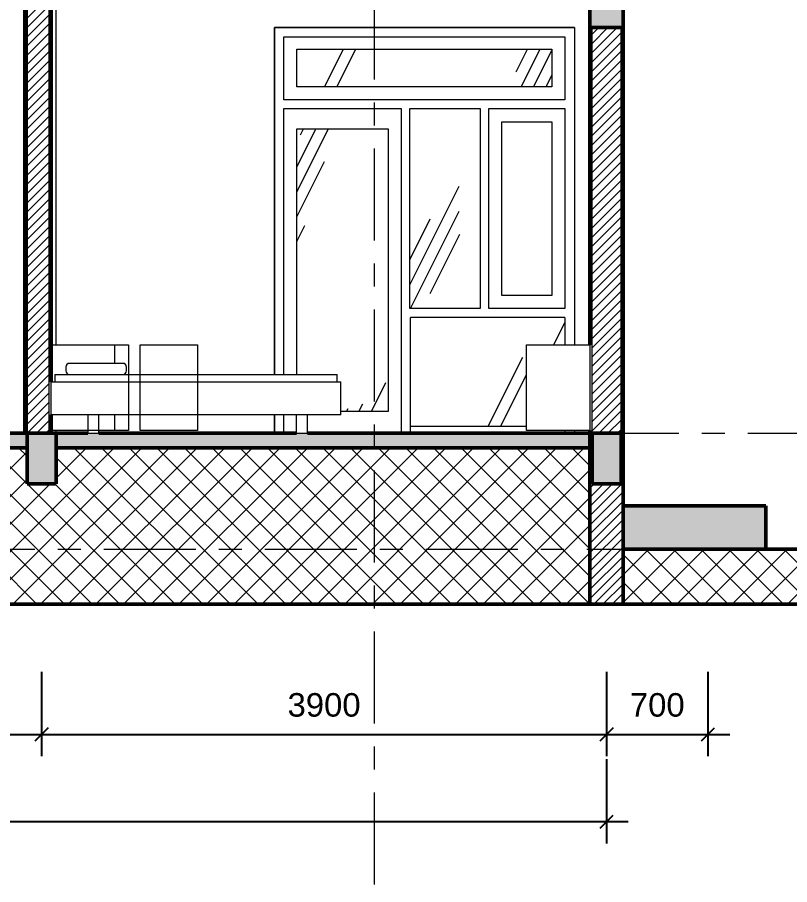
# Model space of a CAD drawing. Header units: millimetres. Extents: x 2164007 to 2324354, y -2513385 to -2308978.
# Drawn here: x 2309227 to 2314559, y -2503444 to -2497459 of the extents above; entities that cross this region are included whole.
import ezdxf

# ---------------------------------------------------------------- set-up
doc = ezdxf.new("R2010")
doc.units = ezdxf.units.MM
doc.linetypes.add('Grid Line', pattern=[22.224999999999994, 12.7, -3.174999999999999, 3.174999999999999, -3.174999999999999])
for name, color, linetype, lineweight in [('A-ANNO-DIMS', 211, 'Continuous', 9), ('A-DETL-GENF', 8, 'Continuous', 9), ('A-DETL-WIDE', 214, 'Continuous', 50), ('A-DOOR', 8, 'Continuous', 13), ('A-FLOR', 8, 'Continuous', 13), ('A-FLOR-PATT', 8, 'Continuous', 13), ('A-WALL', 113, 'Continuous', 20), ('A-WALL-PATT', 8, 'Continuous', 50), ('I-FURN', 8, 'Continuous', 9), ('S-COLS', 52, 'Continuous', 9), ('S-GRID', 8, 'Continuous', 9)]:
    doc.layers.add(name, color=color, linetype=linetype, lineweight=lineweight)
doc.styles.add('Arial_1', font='arial.ttf', dxfattribs={"height": 162.2829341317365})
doc.dimstyles.new('Dim_dai_ca_vu_1', dxfattribs={"dimscale": 304.8, "dimtxt": 165, "dimasz": 0.29296875, "dimexe": 0.4921259842519685, "dimexo": 0.0625, "dimgap": 0.3937007874015748, "dimtad": 1, "dimdec": 0, "dimzin": 0, "dimdsep": 46, "dimtxsty": 'Arial_1', "dimblk1": 'OBLIQUE', "dimblk2": 'OBLIQUE', "dimsah": 1, "dimcen": 0.09, "dimdle": 0.4921259842519685, "dimadec": 0, "dimazin": 0, "dimtfac": 1, "dimtdec": 4, "dimtix": 1, "dimtmove": 0, "dimatfit": 3, "dimfxl": 0.9842519685039368, "dimfxlon": 1, "dimtvp": 1, "dimtfill": 1, "dimtolj": 1, "dimtzin": 0, "dimarcsym": 2})
pattern_1 = [(45, (2305746.949367068, -2497704.085771641), (-31.81980515339464, 31.81980515339464), [])]
pattern_2 = [(0, (2305746.949367068, -2497704.085771641), (365.76, 91.44), [30.175, -244.145, 30.175, -244.145, -1463.04]), (0, (2305746.949367068, -2497704.085771641), (365.76, 91.44), [-548.64, 30.175, -518.465, 30.175, -244.145, -640.08]), (0, (2305746.949367068, -2497704.085771641), (365.76, 91.44), [-1371.6, 30.175, -152.705, 30.175, -427.025]), (120, (2305884.109367068, -2497658.365771641), (-262.069362922049, 271.0374516881963), [30.17499999999999, -244.1449999999999, 30.17499999999999, -1707.184999999999]), (120, (2305884.109367068, -2497658.365771641), (-262.069362922049, 271.0374516881963), [-304.4949999999998, -244.1449999999999, 30.17499999999999, -518.4649999999996, -914.3999999999995]), (120, (2305884.109367068, -2497658.365771641), (-262.069362922049, 271.0374516881963), [-1097.279999999999, 30.17499999999999, -244.1449999999999, 30.17499999999999, -609.9049999999995]), (120, (2305884.109367068, -2497658.365771641), (-262.069362922049, 271.0374516881963), [-1401.774999999999, -152.7049999999999, 30.17499999999999, -427.0249999999997]), (240, (2305929.829367068, -2497475.485771641), (-103.6906370779508, -362.4774516881963), [30.175, -244.145, 30.175, -1707.185]), (240, (2305929.829367068, -2497475.485771641), (-103.6906370779508, -362.4774516881963), [-304.495, -244.145, 30.175, -518.465, -914.4]), (240, (2305929.829367068, -2497475.485771641), (-103.6906370779508, -362.4774516881963), [-1097.28, 30.175, -244.145, 30.175, -609.905]), (240, (2305929.829367068, -2497475.485771641), (-103.6906370779508, -362.4774516881963), [-1401.775, -152.705, 30.175, -427.025])]
pattern_3 = [(63.435, (4651.846, 2739.3), (-920.0997168973379, 2760.290932305043), [1143, -685.8, 1143, -685.8, -1454.051]), (63.435, (4651.846, 2739.3), (-920.0997168973379, 2760.290932305043), [-3657.6, 457.2, -996.8510000000001]), (63.435, (4594.696, 2796.45), (-920.0997168973379, 2760.290932305043), [914.4, -1143, 685.8, -685.8, -1682.651]), (63.435, (4594.696, 2796.45), (-920.0997168973379, 2760.290932305043), [-3429, 800.1, -882.551]), (63.435, (4594.696, 2967.9), (-920.0997168973379, 2760.290932305043), [685.8, -1371.6, 457.2, -685.8, -1911.251]), (63.435, (4594.696, 2967.9), (-920.0997168973379, 2760.290932305043), [-3200.4, 1028.7, -882.551]), (63.435, (4766.146, 2796.45), (-920.0997168973379, 2760.290932305043), [685.8, -1371.6, 571.5, -2482.751]), (63.435, (4937.596, 2967.9), (-920.0997168973379, 2760.290932305043), [342.9, -1714.5, 228.6, -2825.651]), (63.435, (4651.846, 3253.65), (-920.0997168973379, 2760.290932305043), [228.6, -1714.5, 228.6, -914.4, -2025.551]), (63.435, (4651.846, 3253.65), (-920.0997168973379, 2760.290932305043), [-3086.1, 571.5, -1454.051]), (63.435, (5680.545999999999, 3082.2), (-920.0997168973379, 2760.290932305043), [1143, -1714.5, 1371.6, -905.4110000000001]), (63.435, (5680.545999999999, 2910.75), (-920.0997168973379, 2760.290932305043), [1600.2, -1143, 1714.5, -676.811]), (63.435, (5794.846, 2967.9), (-920.0997168973379, 2760.290932305043), [1828.8, -914.4, 1371.6, -996.8510000000001]), (63.435, (5966.295999999999, 3139.35), (-920.0997168973379, 2760.290932305043), [1143, -1600.2, 914.4, -1454.051]), (63.435, (5794.846, 3482.25), (-920.0997168973379, 2760.290932305043), [571.5, -2286, 685.8, -1568.351]), (63.435, (6137.746, 3310.8), (-920.0997168973379, 2760.290932305043), [457.2, -2286, 457.2, -1911.251])]

# ---------------------------------------------------------------- blocks, each defined once
blk = doc.blocks.new('Bed 1800X200 - Double 53_ x 74_-355935-mc c-cc')
at = {"layer": 'I-FURN'}
for p, q in [((8631.261166808323, 482.6000000000207), (8262.961166808336, 482.6000000000207)), ((8237.561166808326, 457.2000000000102), (8237.561166808326, 431.8000000000102)), ((8656.661166808322, 431.8), (8656.661166808322, 457.2000000000206)), ((8161.361166808332, 406.3999999999986), (8161.361166808332, 355.5999999999971)), ((8161.361166808324, 406.3999999999999), (8186.761166808282, 406.3999999999999)), ((8186.761166808282, 406.3999999999999), (10085.16116680823, 406.3999999999999)), ((10085.16116680823, 406.3999999999999), (10110.56116680824, 406.3999999999999)), ((10110.56116680824, 355.5999999999971), (10110.56116680824, 406.3999999999986)), ((8135.961166808307, 355.6), (10135.96116680824, 355.6)), ((8135.961166808307, 127), (8135.961166808307, 355.6)), ((10135.96116680824, 127), (10135.96116680824, 355.6)), ((10135.96116680824, 127), (8135.961166808307, 127)), ((8389.961166808305, 127.0000000000009), (8389.961166808305, 14.66549615179558)), ((8466.161166808304, 14.66549615179565), (8466.161166808304, 127.0000000000009)), ((9831.161166808486, 14.66549615178255), (9831.161166808488, 127.0000000000011)), ((9907.361166808485, 14.66549615178248), (9907.361166808487, 127.0000000000011)), ((8389.961166808305, 14.66549615179546), (8389.961166808305, 2.337893212356335e-11)), ((8389.961166808309, 1.732587406877428e-11), (8466.16116680831, 1.732587406877428e-11)), ((8466.161166808304, 2.338316207328717e-11), (8466.161166808304, 14.66549615179532)), ((9831.161166808486, -2.059985515501239e-12), (9831.161166808486, 14.6654961517821)), ((9907.361166808485, -2.059985515501239e-12), (9907.361166808485, 14.6654961517821)), ((9831.161166808493, -8.662937034387142e-12), (9907.361166808494, -8.662937034387142e-12))]:
    blk.add_line(p, q, dxfattribs=at)
for centre, radius, start, end in [((8262.961166808336, 457.2000000000102), 25.40000000001035, 89.99999999999962, 179.9999999999996), ((8631.261166808323, 457.2000000000206), 25.39999999999997, 359.9999999999995, 89.99999999999577), ((8262.961166808336, 431.8000000000103), 25.40000000001121, 179.9999999999976, 269.9999999999972), ((8631.261166808323, 431.7999999999999), 25.39999999999997, 269.9999999999996, 359.9999999999996)]:
    blk.add_arc(centre, radius, start, end, dxfattribs=at)
blk = doc.blocks.new('Furniture 6 - Furniture 3-1063142-mc c-cc')
at = {"layer": 'I-FURN'}
for p, q in [((8135.961166808299, 610.8383184704225), (8573.736106323642, 610.8383184704225)), ((8573.736106323642, 610.8383184704225), (8573.736106323642, 482.6000000000189)), ((8573.736106323642, 127.0000000000012), (8573.736106323642, 19.9999999991051)), ((8389.9611668083, 19.9999999991051), (8135.961166808299, 19.9999999991051)), ((8573.736106323642, 19.9999999991051), (8466.161166808306, 19.9999999991051))]:
    blk.add_line(p, q, dxfattribs=at)
blk = doc.blocks.new('Furniture 8 - Furniture 3-1063278-mc c-cc')
at = {"layer": 'I-FURN'}
for p, q in [((8135.9611668083, 610.8383184704225), (8670.961166808356, 610.8383184704225)), ((8135.9611668083, 19.9999999991051), (8135.9611668083, 610.8383184704225)), ((8670.961166808356, 610.8383184704225), (8670.961166808356, 19.9999999991051)), ((8670.961166808356, 19.9999999991051), (8135.9611668083, 19.9999999991051))]:
    blk.add_line(p, q, dxfattribs=at)
blk = doc.blocks.new('Furniture 9 - Furniture 3-1063329-mc c-cc')
at = {"layer": 'I-FURN'}
for p, q in [((8749.24618090292, 610.8383184704217), (8749.24618090292, 19.99999999909884)), ((8750.7044060833, 610.8383184704225), (8949.246180902908, 610.8383184704225)), ((8949.24618090291, 610.8383184704225), (9147.78795572252, 610.8383184704225)), ((9149.246180902923, 19.99999999909884), (9149.246180902923, 610.8383184704217)), ((8949.246180902908, 19.99999999910506), (8750.7044060833, 19.99999999910506)), ((9147.78795572252, 19.99999999910506), (8949.246180902912, 19.99999999910506))]:
    blk.add_line(p, q, dxfattribs=at)
blk = doc.blocks.new('Furniture 25 - Furniture 3-1084910-mc c-cc')
at = {"layer": 'I-FURN'}
for p, q in [((11418.18622729296, 610.8383184704225), (11855.96116680831, 610.8383184704225)), ((11418.18622729296, 19.9999999991051), (11418.18622729296, 610.8383184704225)), ((11855.96116680831, 610.8383184704225), (11855.96116680831, 19.9999999991051)), ((11855.96116680831, 19.9999999991051), (11418.18622729296, 19.9999999991051))]:
    blk.add_line(p, q, dxfattribs=at)
blk = doc.blocks.new('Cua di la  DS 940X2800 - DS1-1132187-mc c-cc')
at = {"layer": 'A-DOOR', "lineweight": 9}
h = blk.add_hatch(dxfattribs=at)
h.set_pattern_fill('FP_2', color=256, style=0, pattern_type=2)
h.set_pattern_definition(pattern_3)
h.paths.add_polyline_path([(11319.77695628196, 2389.999999999985), (11593.46116680829, 2389.999999999985), (11593.46116680829, 2649.999999999982), (9833.461166808285, 2649.999999999982), (9833.461166808285, 2389.999999999985), (10946.93780778106, 2389.999999999985)], flags=0)
h = blk.add_hatch(dxfattribs=at)
h.set_pattern_fill('FP_2', color=256, style=0, pattern_type=2)
h.set_pattern_definition(pattern_3)
h.paths.add_polyline_path([(10946.93780778106, 859.999999999982), (11098.46116680828, 859.999999999982), (11098.46116680828, 2239.999999999985), (10613.46116680829, 2239.999999999985), (10613.46116680829, 859.999999999982), (10618.46116680829, 859.999999999982)], flags=0)
h = blk.add_hatch(dxfattribs=at)
h.set_pattern_fill('FP_2', color=256, style=0, pattern_type=2)
h.set_pattern_definition(pattern_3)
h.paths.add_polyline_path([(10135.96116680825, 149.9999999999962), (10463.46116680829, 149.9999999999962), (10463.46116680829, 2099.999999999982), (9833.461166808285, 2099.999999999982), (9833.461166808285, 406.3999999999986), (10110.56116680823, 406.3999999999986), (10110.56116680823, 355.5999999999971), (10135.96116680825, 355.5999999999971)], flags=0)
h = blk.add_hatch(dxfattribs=at)
h.set_pattern_fill('FP_2', color=256, style=0, pattern_type=2)
h.set_pattern_definition(pattern_3)
h.paths.add_polyline_path([(10680.96116680831, 49.99999999997564), (11418.18622729298, 49.99999999997564), (11418.18622729298, 610.8383184704217), (11683.46116680829, 610.8383184704217), (11683.46116680829, 799.9999999999957), (10618.46116680829, 799.9999999999957), (10618.46116680829, 49.99999999997564)], flags=0)
at = {"layer": 'A-DOOR'}
for p, q in [((11748.46116680828, 2799.999999999984), (9678.461166808276, 2799.999999999984)), ((9678.461166808276, 2799.999999999984), (9678.461166808276, 406.4000000000005)), ((11748.46116680828, 2799.999999999983), (11748.46116680828, 610.8383184704246)), ((9743.461166808276, 2299.999999999984), (9743.461166808276, 2734.999999999984)), ((9743.461166808276, 2734.999999999984), (11683.46116680828, 2734.999999999984)), ((11683.46116680828, 2734.999999999983), (11683.46116680828, 2299.999999999984)), ((9833.461166808276, 2649.999999999983), (11593.46116680827, 2649.999999999983)), ((9833.461166808276, 2389.999999999984), (9833.461166808276, 2649.999999999983)), ((11593.46116680827, 2649.999999999983), (11593.46116680827, 2389.999999999984)), ((11593.46116680827, 2389.999999999984), (9833.461166808276, 2389.999999999984)), ((11683.46116680828, 2299.999999999984), (9743.461166808276, 2299.999999999984)), ((9743.461166808276, 2239.999999999984), (10553.46116680828, 2239.999999999984)), ((9743.461166808276, 406.4000000000003), (9743.461166808276, 2239.999999999984)), ((10553.46116680828, 2239.999999999984), (10553.46116680828, 0)), ((10613.46116680827, 2239.999999999984), (11098.46116680827, 2239.999999999984)), ((10613.46116680827, 859.9999999999842), (10613.46116680827, 2239.999999999984)), ((11098.46116680827, 2239.999999999985), (11098.46116680827, 859.9999999999842)), ((11158.46116680827, 2239.999999999984), (11683.46116680828, 2239.999999999984)), ((11158.46116680827, 859.9999999999842), (11158.46116680827, 2239.999999999984)), ((11683.46116680828, 2239.999999999984), (11683.46116680828, 859.9999999999842)), ((9833.461166808276, 2099.999999999984), (10463.46116680828, 2099.999999999984)), ((9833.461166808276, 406.4000000000013), (9833.461166808276, 2099.999999999984)), ((10463.46116680828, 2099.999999999984), (10463.46116680828, 150)), ((11248.46116680827, 2149.999999999979), (11593.46116680827, 2149.999999999979)), ((11248.46116680827, 949.9999999999819), (11248.46116680827, 2149.999999999979)), ((11593.46116680827, 2149.999999999979), (11593.46116680827, 949.9999999999819)), ((11593.46116680827, 949.9999999999819), (11248.46116680827, 949.9999999999819)), ((11098.46116680827, 859.9999999999842), (10613.46116680827, 859.9999999999842)), ((11683.46116680828, 859.9999999999842), (11158.46116680827, 859.9999999999842)), ((11683.46116680828, 799.9999999999851), (10618.46116680828, 799.9999999999992)), ((10618.46116680828, 0), (10618.46116680828, 800)), ((11683.46116680828, 799.9999999999853), (11683.46116680828, 610.8383184704245)), ((9678.461166808276, 127.0000000000004), (9678.461166808276, 0)), ((9743.461166808276, 0), (9743.461166808276, 127.0000000000001)), ((10463.46116680828, 150), (10135.96116680824, 150)), ((10618.46116680828, 49.99999999997997), (11418.18622729297, 49.99999999997998)), ((11683.46116680828, 19.99999999910344), (11683.46116680828, 0)), ((11748.46116680828, 19.99999999910371), (11748.46116680828, 0))]:
    blk.add_line(p, q, dxfattribs=at)
blk = doc.blocks.new('_Oblique')
at = {"color": 0, "linetype": 'ByBlock', "lineweight": -2}
blk.add_line((-0.5, -0.5), (0.5, 0.5), dxfattribs=at)
blk = doc.blocks.new('*D714')
at = {"layer": 'A-ANNO-DIMS', "color": 0, "lineweight": -2}
for p, q in [((2304994.664533868, -2501976.445238701), (2304994.664533868, -2502557.395238701)), ((2309394.664533876, -2501976.445238701), (2309394.664533876, -2502557.395238701)), ((2304844.664533868, -2502407.395238701), (2309544.664533876, -2502407.395238701))]:
    blk.add_line(p, q, dxfattribs=at)
at = {"layer": 'Defpoints', "color": 0}
for p in [(2304994.664533868, -2501957.395238701), (2309394.664533876, -2501957.395238701), (2309394.664533876, -2502407.395238701)]:
    blk.add_point(p, dxfattribs=at)
at = {"layer": 'A-ANNO-DIMS', "color": 0, "lineweight": -2, "xscale": 89.296875, "yscale": 89.296875, "zscale": 89.296875, "rotation": 180}
blk.add_blockref('_Oblique', (2304994.664533868, -2502407.395238701), dxfattribs=at)
at = {"layer": 'A-ANNO-DIMS', "color": 0, "lineweight": -2, "xscale": 89.296875, "yscale": 89.296875, "zscale": 89.296875}
blk.add_blockref('_Oblique', (2309394.664533876, -2502407.395238701), dxfattribs=at)
at = {"layer": 'A-ANNO-DIMS', "color": 0, "insert": (2307194.664533872, -2502204.537956165), "char_height": 162.2829341317365, "attachment_point": 5, "style": 'Arial_1', "bg_fill": 3, "box_fill_scale": 1.1, "bg_fill_color": 256, "bg_fill_true_color": 13158600, "bg_fill_transparency": 13757032}
blk.add_mtext('\\A1;4400', dxfattribs=at)
blk = doc.blocks.new('*D715')
at = {"layer": 'A-ANNO-DIMS', "color": 0, "lineweight": -2}
for p, q in [((2309394.664533876, -2501976.445238701), (2309394.664533876, -2502557.395238701)), ((2313294.664533876, -2501976.445238701), (2313294.664533876, -2502557.395238701)), ((2309244.664533876, -2502407.395238701), (2313444.664533876, -2502407.395238701))]:
    blk.add_line(p, q, dxfattribs=at)
at = {"layer": 'Defpoints', "color": 0}
for p in [(2309394.664533876, -2501957.395238701), (2313294.664533876, -2501957.395238701), (2313294.664533876, -2502407.395238701)]:
    blk.add_point(p, dxfattribs=at)
at = {"layer": 'A-ANNO-DIMS', "color": 0, "lineweight": -2, "xscale": 89.296875, "yscale": 89.296875, "zscale": 89.296875, "rotation": 180}
blk.add_blockref('_Oblique', (2309394.664533876, -2502407.395238701), dxfattribs=at)
at = {"layer": 'A-ANNO-DIMS', "color": 0, "lineweight": -2, "xscale": 89.296875, "yscale": 89.296875, "zscale": 89.296875}
blk.add_blockref('_Oblique', (2313294.664533876, -2502407.395238701), dxfattribs=at)
at = {"layer": 'A-ANNO-DIMS', "color": 0, "insert": (2311344.664533876, -2502204.482607279), "char_height": 162.2829341317365, "attachment_point": 5, "style": 'Arial_1', "bg_fill": 3, "box_fill_scale": 1.1, "bg_fill_color": 256, "bg_fill_true_color": 13158600, "bg_fill_transparency": 2}
blk.add_mtext('\\A1;3900', dxfattribs=at)
blk = doc.blocks.new('*D716')
at = {"layer": 'A-ANNO-DIMS', "color": 0, "lineweight": -2}
for p, q in [((2313294.664533876, -2501976.445238701), (2313294.664533876, -2502557.395238701)), ((2313994.664533876, -2501976.445238701), (2313994.664533876, -2502557.395238701)), ((2313144.664533876, -2502407.395238701), (2314144.664533876, -2502407.395238701))]:
    blk.add_line(p, q, dxfattribs=at)
at = {"layer": 'Defpoints', "color": 0}
for p in [(2313294.664533876, -2501957.395238701), (2313994.664533876, -2501957.395238701), (2313994.664533876, -2502407.395238701)]:
    blk.add_point(p, dxfattribs=at)
at = {"layer": 'A-ANNO-DIMS', "color": 0, "lineweight": -2, "xscale": 89.296875, "yscale": 89.296875, "zscale": 89.296875, "rotation": 180}
blk.add_blockref('_Oblique', (2313294.664533876, -2502407.395238701), dxfattribs=at)
at = {"layer": 'A-ANNO-DIMS', "color": 0, "lineweight": -2, "xscale": 89.296875, "yscale": 89.296875, "zscale": 89.296875}
blk.add_blockref('_Oblique', (2313994.664533876, -2502407.395238701), dxfattribs=at)
at = {"layer": 'A-ANNO-DIMS', "color": 0, "insert": (2313644.664533876, -2502204.537956165), "char_height": 162.2829341317365, "attachment_point": 5, "style": 'Arial_1', "bg_fill": 3, "box_fill_scale": 1.1, "bg_fill_color": 256, "bg_fill_true_color": 13158600, "bg_fill_transparency": 16720196}
blk.add_mtext('\\A1;700', dxfattribs=at)
blk = doc.blocks.new('*D717')
at = {"layer": 'A-ANNO-DIMS', "color": 0, "lineweight": -2}
for p, q in [((2297194.664533876, -2502578.275481165), (2297194.664533876, -2503159.225481166)), ((2313294.664533876, -2502578.275481165), (2313294.664533876, -2503159.225481166)), ((2297044.664533876, -2503009.225481166), (2313444.664533876, -2503009.225481166))]:
    blk.add_line(p, q, dxfattribs=at)
at = {"layer": 'Defpoints', "color": 0}
for p in [(2297194.664533876, -2502559.225481166), (2313294.664533876, -2502559.225481166), (2313294.664533876, -2503009.225481166)]:
    blk.add_point(p, dxfattribs=at)
at = {"layer": 'A-ANNO-DIMS', "color": 0, "lineweight": -2, "xscale": 89.296875, "yscale": 89.296875, "zscale": 89.296875, "rotation": 180}
blk.add_blockref('_Oblique', (2297194.664533876, -2503009.225481166), dxfattribs=at)
at = {"layer": 'A-ANNO-DIMS', "color": 0, "lineweight": -2, "xscale": 89.296875, "yscale": 89.296875, "zscale": 89.296875}
blk.add_blockref('_Oblique', (2313294.664533876, -2503009.225481166), dxfattribs=at)
at = {"layer": 'A-ANNO-DIMS', "color": 0, "insert": (2305244.664533876, -2502806.368198629), "char_height": 162.2829341317365, "attachment_point": 5, "style": 'Arial_1', "bg_fill": 3, "box_fill_scale": 1.1, "bg_fill_color": 256, "bg_fill_true_color": 13158600, "bg_fill_transparency": 16720196}
blk.add_mtext('\\A1;16100', dxfattribs=at)

msp = doc.modelspace()

# ---------------------------------------------------------------- hatches: boundary and pattern name
at = {"layer": 'A-DETL-GENF'}
for points in [[(2313409.664533876, -2497529.085771641), (2313409.664533876, -2497388.77712027), (2313179.664533876, -2497388.77712027), (2313179.664533876, -2497529.085771641)], [(2309494.664533876, -2500679.085771641), (2309494.664533876, -2500329.085771641), (2309294.664533876, -2500329.085771641), (2309294.664533876, -2500679.085771641)], [(2313394.664533876, -2500679.085771641), (2313394.664533876, -2500329.085771641), (2313194.664533876, -2500329.085771641), (2313194.664533876, -2500679.085771641)]]:
    msp.add_hatch(color=7, dxfattribs=at).paths.add_polyline_path(points, flags=0)
h = msp.add_hatch(dxfattribs=at)
h.set_pattern_fill('FP_5', style=0, pattern_type=2)
h.set_pattern_definition([(45, (2305746.949367068, -2497704.085771641), (-95.4594154601839, 95.45941546018392), []), (135, (2305746.949367068, -2497704.085771641), (-95.45941546018392, -95.4594154601839), [])])
h.paths.add_polyline_path([(2315854.664533876, -2501509.085771641), (2315854.664533876, -2501129.085771641), (2313409.664533876, -2501129.085771641), (2313409.664533876, -2501509.085771641), (2313811.158176925, -2501509.085771641)], flags=0)
h.paths.add_polyline_path([(2313179.664533876, -2501509.085771641), (2313179.664533876, -2500429.085771641), (2309494.664533876, -2500429.085771641), (2309494.664533876, -2500679.085771641), (2309294.664533876, -2500679.085771641), (2309294.664533876, -2500429.085771641), (2305129.664533868, -2500429.085771641), (2305129.664533868, -2500679.085771641), (2304929.664533868, -2500679.085771641), (2304929.664533868, -2500429.085771641), (2302069.664533876, -2500429.085771641), (2302069.664533876, -2500679.085771641), (2301869.664533876, -2500679.085771641), (2301869.664533876, -2500429.085771641), (2300294.664533876, -2500429.085771641), (2300294.664533876, -2500679.085771641), (2300094.664533876, -2500679.085771641), (2300094.664533876, -2500429.085771641), (2297309.664533876, -2500429.085771641), (2297309.664533876, -2501509.085771641), (2312270.641174849, -2501509.085771641)], flags=0)
h.paths.add_polyline_path([(2297079.664533876, -2501509.085771641), (2297079.664533876, -2501129.085771641), (2294394.664533876, -2501129.085771641), (2294394.664533876, -2501509.085771641), (2295324.954152018, -2501509.085771641)], flags=0)
h = msp.add_hatch(dxfattribs=at)
h.set_pattern_fill('FP_1', style=0, pattern_type=2)
h.set_pattern_definition(pattern_1)
h.paths.add_polyline_path([(2313394.664533876, -2501509.085771641), (2313409.664533876, -2501509.085771641), (2313409.664533876, -2500429.085771641), (2313394.664533876, -2500429.085771641), (2313394.664533876, -2500679.085771641), (2313194.664533876, -2500679.085771641), (2313194.664533876, -2500429.085771641), (2313179.664533876, -2500429.085771641), (2313179.664533876, -2501509.085771641), (2313194.664533876, -2501509.085771641)], flags=0)
at = {"layer": 'A-FLOR-PATT', "lineweight": 9}
h = msp.add_hatch(dxfattribs=at)
h.set_pattern_fill('FP_4', color=256, style=0, pattern_type=2)
h.set_pattern_definition(pattern_2)
h.paths.add_polyline_path([(2304675.664533868, -2500429.085771641), (2304929.664533868, -2500429.085771641), (2304929.664533868, -2500329.085771641), (2302069.664533876, -2500329.085771641), (2302069.664533876, -2500429.085771641), (2304599.464533868, -2500429.085771641)], flags=0)
h.paths.add_polyline_path([(2297309.664533876, -2500429.085771641), (2300094.664533876, -2500429.085771641), (2300094.664533876, -2500329.085771641), (2297294.664533876, -2500329.085771641), (2297294.664533876, -2500429.085771641)], flags=0)
h.paths.add_polyline_path([(2313194.664533876, -2500429.085771641), (2313194.664533876, -2500329.085771641), (2309494.664533876, -2500329.085771641), (2309494.664533876, -2500429.085771641), (2313179.664533876, -2500429.085771641)], flags=0)
h.paths.add_polyline_path([(2300294.664533876, -2500429.085771641), (2301869.664533876, -2500429.085771641), (2301869.664533876, -2500329.085771641), (2300294.664533876, -2500329.085771641)], flags=0)
h.paths.add_polyline_path([(2309294.664533876, -2500429.085771641), (2309294.664533876, -2500329.085771641), (2305129.664533868, -2500329.085771641), (2305129.664533868, -2500429.085771641), (2309189.607170698, -2500429.085771641)], flags=0)
h = msp.add_hatch(dxfattribs=at)
h.set_pattern_fill('FP_4', color=256, style=0, pattern_type=2)
h.set_pattern_definition(pattern_2)
h.paths.add_polyline_path([(2295948.969011256, -2501129.085771641), (2297079.664533876, -2501129.085771641), (2297079.664533876, -2500829.085771641), (2295948.969011256, -2500829.085771641), (2295948.969011256, -2501101.204170207)], flags=0)
h.paths.add_polyline_path([(2314394.664533701, -2501129.085771641), (2314394.664533701, -2500829.085771641), (2313409.664533876, -2500829.085771641), (2313409.664533876, -2501129.085771641), (2313811.158176925, -2501129.085771641)], flags=0)
at = {"layer": 'A-WALL-PATT', "lineweight": 9}
h = msp.add_hatch(dxfattribs=at)
h.set_pattern_fill('FP_1', color=256, style=0, pattern_type=2)
h.set_pattern_definition(pattern_1)
h.paths.add_polyline_path([(2309444.664533876, -2500329.085771641), (2309444.664533876, -2497079.085771641), (2309294.664533876, -2497079.085771641), (2309294.664533876, -2500329.085771641)], flags=0)
h = msp.add_hatch(dxfattribs=at)
h.set_pattern_fill('FP_1', color=256, style=0, pattern_type=2)
h.set_pattern_definition(pattern_1)
h.paths.add_polyline_path([(2313194.664533876, -2500329.085771641), (2313394.664533876, -2500329.085771641), (2313394.664533876, -2497529.085771641), (2313194.664533876, -2497529.085771641), (2313194.664533876, -2499901.759776557)], flags=0)
h.paths.add_polyline_path([(2313194.664533876, -2497388.77712027), (2313394.664533876, -2497388.77712027), (2313394.664533876, -2497079.085771641), (2313194.664533876, -2497079.085771641)], flags=0)
h = msp.add_hatch(dxfattribs=at)
h.set_pattern_fill('FP_3', color=256, style=0, pattern_type=2)
h.set_pattern_definition([(45, (2305746.949367068, -2497704.085771641), (-190.7936730200978, 190.7936730200978), [])])
h.paths.add_polyline_path([(2313409.664533876, -2500429.085771641), (2313409.664533876, -2500329.085771641), (2313394.664533876, -2500329.085771641), (2313394.664533876, -2500429.085771641)], flags=0)

# ---------------------------------------------------------------- linework, layer by layer
at = {"layer": 'A-DETL-WIDE'}
for p, q in [((2313179.664533876, -2497388.77712027), (2313179.664533876, -2497529.085771641)), ((2313409.664533876, -2497529.085771641), (2313409.664533876, -2497388.77712027)), ((2313179.664533876, -2497529.085771641), (2313409.664533876, -2497529.085771641)), ((2309294.664533876, -2500329.085771641), (2309294.664533876, -2500679.085771641)), ((2309494.664533876, -2500329.085771641), (2309294.664533876, -2500329.085771641)), ((2309494.664533876, -2500679.085771641), (2309494.664533876, -2500329.085771641)), ((2313194.664533876, -2500329.085771641), (2313194.664533876, -2500679.085771641)), ((2313394.664533876, -2500329.085771641), (2313194.664533876, -2500329.085771641)), ((2313394.664533876, -2500679.085771641), (2313394.664533876, -2500329.085771641)), ((2309294.664533876, -2500429.085771641), (2305129.664533868, -2500429.085771641)), ((2313179.664533876, -2500429.085771641), (2309494.664533876, -2500429.085771641)), ((2313179.664533876, -2500429.085771641), (2313179.664533876, -2501509.085771641)), ((2313194.664533876, -2500429.085771641), (2313179.664533876, -2500429.085771641)), ((2313409.664533876, -2500429.085771641), (2313394.664533876, -2500429.085771641)), ((2313409.664533876, -2501509.085771641), (2313409.664533876, -2500429.085771641)), ((2309294.664533876, -2500679.085771641), (2309494.664533876, -2500679.085771641)), ((2313194.664533876, -2500679.085771641), (2313394.664533876, -2500679.085771641)), ((2315854.664533876, -2501129.085771641), (2313409.664533876, -2501129.085771641)), ((2297309.664533876, -2501509.085771641), (2313179.664533876, -2501509.085771641)), ((2313179.664533876, -2501509.085771641), (2313409.664533876, -2501509.085771641)), ((2313409.664533876, -2501509.085771641), (2315854.664533876, -2501509.085771641))]:
    msp.add_line(p, q, dxfattribs=at)
at = {"layer": 'A-FLOR', "lineweight": 50}
for p, q in [((2309294.664533876, -2500329.085771641), (2305709.664533868, -2500329.085771641)), ((2309713.664533876, -2500329.085771641), (2309494.664533876, -2500329.085771641)), ((2311154.864533877, -2500329.085771641), (2309789.864533876, -2500329.085771641)), ((2313194.664533876, -2500329.085771641), (2311231.064533876, -2500329.085771641)), ((2314394.664533701, -2500829.085771641), (2313409.664533876, -2500829.085771641)), ((2314394.664533701, -2501129.085771641), (2314394.664533701, -2500829.085771641))]:
    msp.add_line(p, q, dxfattribs=at)
at = {"layer": 'A-WALL', "lineweight": 50}
for p, q in [((2309279.664533876, -2496729.085771641), (2309279.664533876, -2500329.085771641)), ((2309459.664533876, -2499973.485771641), (2309459.664533876, -2497079.085771641)), ((2313179.664533876, -2497529.085771641), (2313179.664533876, -2499718.247453171)), ((2313409.664533876, -2500429.085771641), (2313409.664533876, -2497529.085771641)), ((2309459.664533876, -2500329.085771641), (2309459.664533876, -2500202.085771641)), ((2313179.664533876, -2500309.085771642), (2313179.664533876, -2500429.085771641)), ((2313394.664533876, -2500329.085771641), (2313409.664533876, -2500329.085771641))]:
    msp.add_line(p, q, dxfattribs=at)
at = {"layer": 'A-WALL', "lineweight": 13}
for p, q in [((2309294.664533876, -2497079.085771641), (2309294.664533876, -2500329.085771641)), ((2309444.664533876, -2497079.085771641), (2309444.664533876, -2500329.085771641)), ((2313194.664533876, -2500329.085771641), (2313194.664533876, -2497529.085771641)), ((2313394.664533876, -2500329.085771641), (2313394.664533876, -2497529.085771641))]:
    msp.add_line(p, q, dxfattribs=at)
at = {"layer": 'A-WALL'}
for p, q in [((2311002.164533876, -2499922.685771641), (2311002.164533876, -2497529.085771641)), ((2311002.164533876, -2497529.085771641), (2313072.164533876, -2497529.085771641)), ((2313072.164533876, -2497529.085771641), (2313072.164533876, -2499718.247453171)), ((2311002.164533876, -2500329.085771641), (2311002.164533876, -2500202.085771641)), ((2313072.164533876, -2500309.085771642), (2313072.164533876, -2500329.085771641))]:
    msp.add_line(p, q, dxfattribs=at)
at = {"layer": 'S-COLS'}
for p, q in [((2309494.664533876, -2499718.247453171), (2309494.664533876, -2497079.085771641)), ((2309494.664533876, -2500329.085771641), (2309494.664533876, -2500309.085771642))]:
    msp.add_line(p, q, dxfattribs=at)
at = {"layer": 'S-GRID', "linetype": 'Grid Line', "ltscale": 50}
for p, q in [((2311693.664533876, -2503443.916349021), (2311693.664533876, -2490490.685771641)), ((2292043.999993142, -2500329.085771641), (2320927.058819855, -2500329.085771641)), ((2292043.999993142, -2501129.085771641), (2320927.058819855, -2501129.085771641))]:
    msp.add_line(p, q, dxfattribs=at)

# ---------------------------------------------------------------- block references
at = {"layer": 'A-DOOR'}
msp.add_blockref('Cua di la  DS 940X2800 - DS1-1132187-mc c-cc', (2301323.703367068, -2500329.085771641), dxfattribs=at)
at = {"layer": 'I-FURN'}
for name in ['Furniture 6 - Furniture 3-1063142-mc c-cc', 'Furniture 8 - Furniture 3-1063278-mc c-cc', 'Furniture 9 - Furniture 3-1063329-mc c-cc', 'Furniture 25 - Furniture 3-1084910-mc c-cc', 'Bed 1800X200 - Double 53_ x 74_-355935-mc c-cc']:
    msp.add_blockref(name, (2301323.703367068, -2500329.085771641), dxfattribs=at)

# ---------------------------------------------------------------- dimensions: what is measured, and where the dimension line sits
at = {"layer": 'A-ANNO-DIMS'}
dim = msp.add_linear_dim(base=(2309394.664533876, -2502407.395238701), p1=(2304994.664533868, -2501957.395238701), p2=(2309394.664533876, -2501957.395238701), dimstyle='Dim_dai_ca_vu_1', override={"dimpost": '<>', "dimfxl": 4400.000000008445}, dxfattribs=at)
dim.commit()
dim.dimension.update_dxf_attribs({"geometry": '*D714', "text_midpoint": (2307194.664533872, -2502204.537956165)})

# ---------------------------------------------------------------- next in the draw order: dimensions: what is measured, and where the dimension line sits
dim = msp.add_linear_dim(base=(2313294.664533876, -2502407.395238701), p1=(2309394.664533876, -2501957.395238701), p2=(2313294.664533876, -2501957.395238701), dimstyle='Dim_dai_ca_vu_1', override={"dimpost": '<>', "dimfxl": 3900}, dxfattribs=at)
dim.commit()
dim.dimension.update_dxf_attribs({"geometry": '*D715', "text_midpoint": (2311344.664533876, -2502204.482607279)})

# ---------------------------------------------------------------- next in the draw order: dimensions: what is measured, and where the dimension line sits
dim = msp.add_linear_dim(base=(2313994.664533876, -2502407.395238701), p1=(2313294.664533876, -2501957.395238701), p2=(2313994.664533876, -2501957.395238701), dimstyle='Dim_dai_ca_vu_1', override={"dimpost": '<>', "dimfxl": 700.000000000362}, dxfattribs=at)
dim.commit()
dim.dimension.update_dxf_attribs({"geometry": '*D716', "text_midpoint": (2313644.664533876, -2502204.537956165)})

# ---------------------------------------------------------------- next in the draw order: dimensions: what is measured, and where the dimension line sits
dim = msp.add_linear_dim(base=(2313294.664533876, -2503009.225481166), p1=(2297194.664533876, -2502559.225481166), p2=(2313294.664533876, -2502559.225481166), dimstyle='Dim_dai_ca_vu_1', override={"dimpost": '<>', "dimfxl": 16100.00000000007}, dxfattribs=at)
dim.commit()
dim.dimension.update_dxf_attribs({"geometry": '*D717', "text_midpoint": (2305244.664533876, -2502806.368198629)})

doc.saveas('drawing.dxf')
